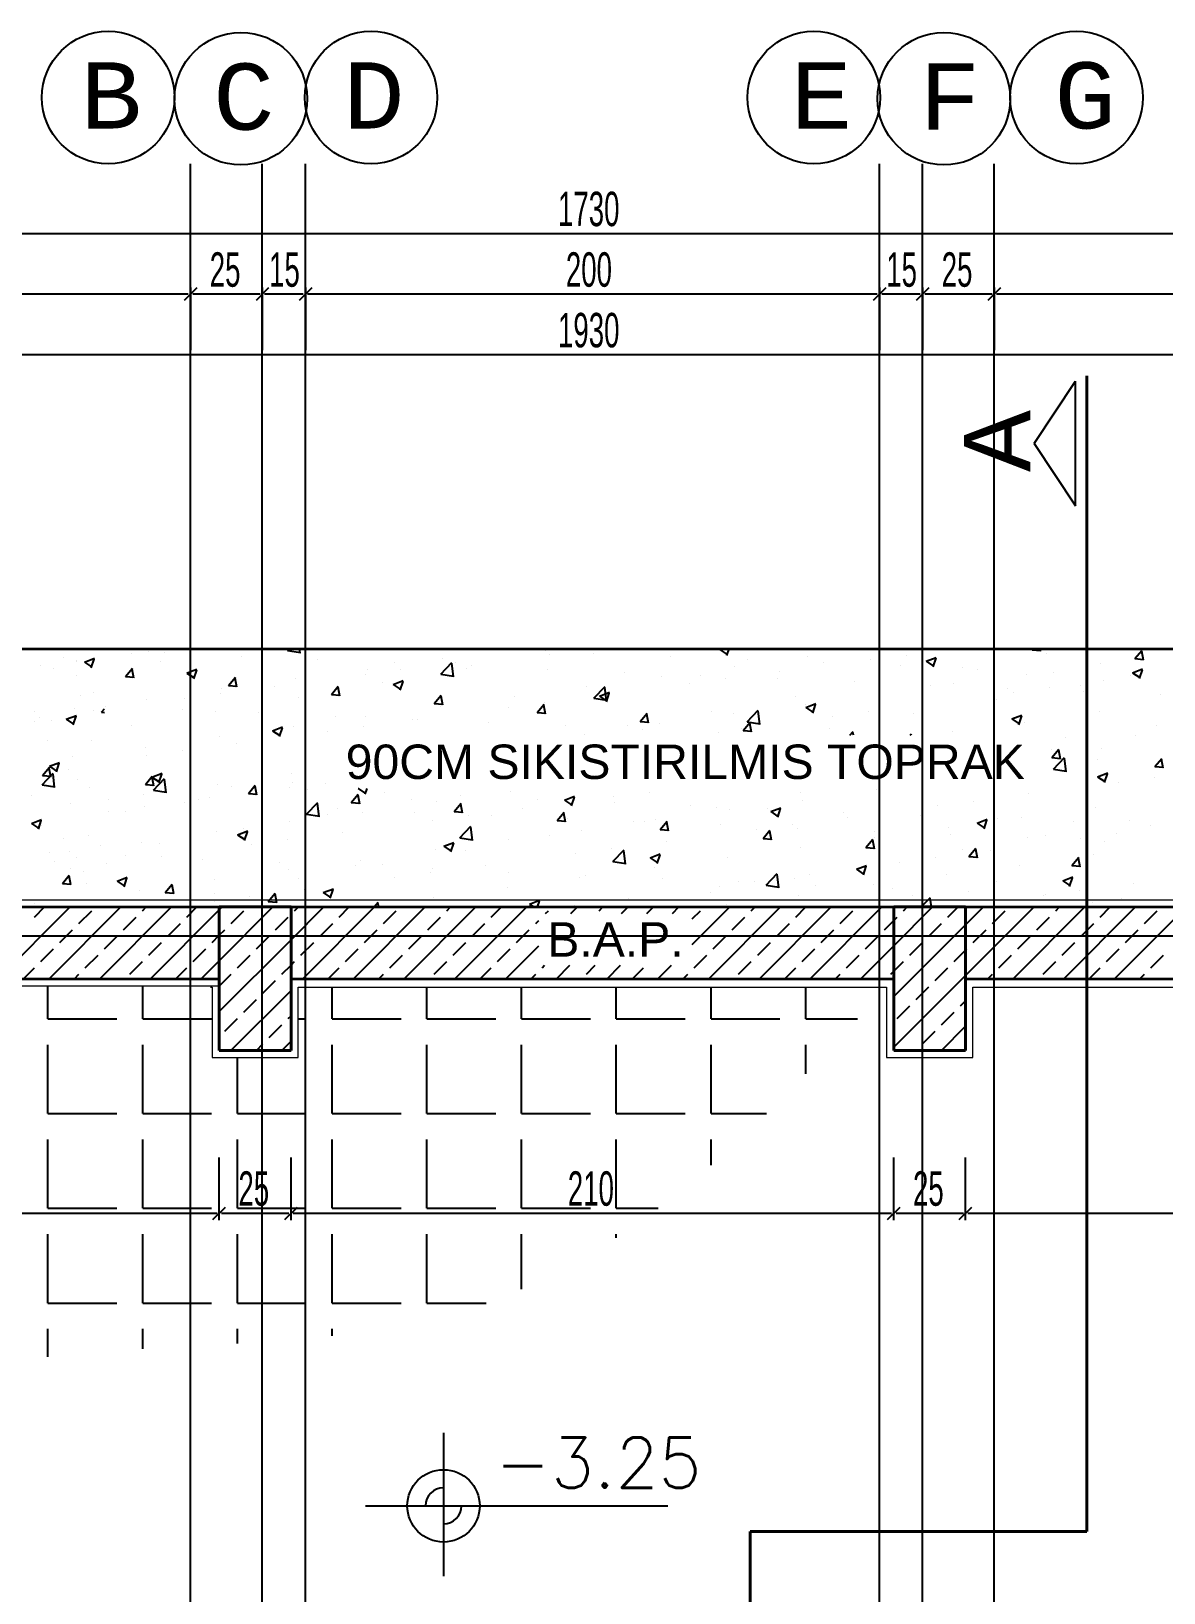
# Model space of a CAD drawing. Header units: inches. Extents: x -7543 to -822, y 102837 to 190349.
# Drawn here: x -836.268 to -836.2286, y 102837.2678 to 102837.3222 of the extents above; entities that cross this region are included whole.
import ezdxf
from ezdxf.enums import TextEntityAlignment as Align

# ---------------------------------------------------------------- set-up
doc = ezdxf.new("R2010")
doc.units = ezdxf.units.IN
doc.header["$MEASUREMENT"] = 0
doc.linetypes.add('DASHDOTX2', pattern=[2, 1, -0.5, 0, -0.5])
doc.linetypes.add('DASHED', pattern=[19.05, 12.7, -6.35])
doc.layers.get('Defpoints').update_dxf_attribs({"lineweight": 25})
for name, color, linetype, lineweight in [('AKS', 1, 'Continuous', 25), ('ICOL', 55, 'Continuous', 25), ('KESİT', 7, 'Continuous', 40), ('KOLON', 2, 'Continuous', 40), ('SIVA', 150, 'Continuous', 15), ('TARAMA', 8, 'Continuous', 25), ('YAZI', 7, 'Continuous', 25)]:
    doc.layers.add(name, color=color, linetype=linetype, lineweight=lineweight)
doc.layers.add('DUVAR', color=7, linetype='Continuous', lineweight=35, true_color=0xfc4642)
doc.styles.add('ISIM', font='monos.ttf', dxfattribs={"width": 1.1, "height": 200})
doc.styles.add('OLCU', font='tromand.shx', dxfattribs={"width": 0.6, "height": 12})
doc.styles.add('TURKCE', font='arial.ttf')
doc.styles.add('ÖLÇÜ', font='simplex.shx')

msp = doc.modelspace()

# ---------------------------------------------------------------- linework, layer by layer
at = {"layer": 'AKS', "linetype": 'DASHDOTX2', "ltscale": 10}
for p, q in [((-836.259239, 102837.318089), (-836.259239, 102837.318093)), ((-836.262494, 102837.180696), (-836.262494, 102837.317578)), ((-836.259994, 102837.180696), (-836.259994, 102837.317578)), ((-836.258494, 102837.180696), (-836.258494, 102837.317578)), ((-836.238494, 102837.180696), (-836.238494, 102837.317578)), ((-836.236994, 102837.180696), (-836.236994, 102837.317578)), ((-836.234494, 102837.180696), (-836.234494, 102837.317578)), ((-836.36717, 102837.290675), (-836.119115, 102837.290675))]:
    msp.add_line(p, q, dxfattribs=at)
at = {"layer": 'AKS'}
for p, q in [((-836.233106, 102837.30783), (-836.231665, 102837.310002)), ((-836.231665, 102837.305659), (-836.231665, 102837.310002)), ((-836.233106, 102837.30783), (-836.231665, 102837.305659))]:
    msp.add_line(p, q, dxfattribs=at)
at = {"layer": 'AKS', "color": 0}
for centre in [(-836.265361, 102837.319888), (-836.256207, 102837.319888), (-836.24078, 102837.319888), (-836.231626, 102837.319888), (-836.260739, 102837.319846), (-836.236248, 102837.319846)]:
    msp.add_circle(centre, 0.00231, dxfattribs=at)
at = {"layer": 'Defpoints'}
for p, q in [((-836.335994, 102837.291675), (-836.160994, 102837.291675)), ((-836.302494, 102837.289175), (-836.261494, 102837.289175)), ((-836.261494, 102837.289175), (-836.261494, 102837.286675)), ((-836.258994, 102837.286675), (-836.258994, 102837.289175)), ((-836.258994, 102837.289175), (-836.237994, 102837.289175)), ((-836.237994, 102837.289175), (-836.237994, 102837.286675)), ((-836.235494, 102837.286675), (-836.235494, 102837.289175)), ((-836.235494, 102837.289175), (-836.163494, 102837.289175)), ((-836.261494, 102837.286675), (-836.258994, 102837.286675)), ((-836.237994, 102837.286675), (-836.235494, 102837.286675))]:
    msp.add_line(p, q, dxfattribs=at)
at = {"layer": 'DUVAR'}
for p, q in [((-836.344994, 102837.300675), (-836.151994, 102837.300675)), ((-836.333494, 102837.291675), (-836.261494, 102837.291675)), ((-836.261794, 102837.291675), (-836.261494, 102837.291675)), ((-836.258994, 102837.291675), (-836.237994, 102837.291675)), ((-836.238294, 102837.291675), (-836.237994, 102837.291675)), ((-836.235494, 102837.291675), (-836.163494, 102837.291675)), ((-836.302494, 102837.289175), (-836.261494, 102837.289175)), ((-836.261794, 102837.289175), (-836.261494, 102837.289175)), ((-836.258994, 102837.289175), (-836.237994, 102837.289175)), ((-836.235494, 102837.289175), (-836.163494, 102837.289175))]:
    msp.add_line(p, q, dxfattribs=at)
at = {"layer": 'ICOL'}
for p, q in [((-836.162072, 102837.315141), (-836.334916, 102837.315141)), ((-836.262572, 102837.313029), (-836.334916, 102837.313029)), ((-836.262273, 102837.31325), (-836.262714, 102837.312808)), ((-836.262273, 102837.31325), (-836.262714, 102837.312808)), ((-836.262494, 102837.313263), (-836.262494, 102837.311079)), ((-836.262494, 102837.313263), (-836.262494, 102837.311079)), ((-836.260072, 102837.313029), (-836.262416, 102837.313029)), ((-836.259773, 102837.31325), (-836.260214, 102837.312808)), ((-836.259773, 102837.31325), (-836.260214, 102837.312808)), ((-836.259994, 102837.313263), (-836.259994, 102837.311079)), ((-836.259994, 102837.313263), (-836.259994, 102837.311079)), ((-836.258572, 102837.313029), (-836.259916, 102837.313029)), ((-836.258273, 102837.31325), (-836.258714, 102837.312808)), ((-836.258273, 102837.31325), (-836.258714, 102837.312808)), ((-836.258494, 102837.313263), (-836.258494, 102837.311079)), ((-836.258494, 102837.313263), (-836.258494, 102837.311079)), ((-836.238572, 102837.313029), (-836.258416, 102837.313029)), ((-836.238273, 102837.31325), (-836.238714, 102837.312808)), ((-836.238273, 102837.31325), (-836.238714, 102837.312808)), ((-836.238494, 102837.313263), (-836.238494, 102837.311079)), ((-836.238494, 102837.313263), (-836.238494, 102837.311079)), ((-836.237072, 102837.313029), (-836.238416, 102837.313029)), ((-836.236773, 102837.31325), (-836.237214, 102837.312808)), ((-836.236773, 102837.31325), (-836.237214, 102837.312808)), ((-836.236994, 102837.313263), (-836.236994, 102837.311079)), ((-836.236994, 102837.313263), (-836.236994, 102837.311079)), ((-836.234572, 102837.313029), (-836.236916, 102837.313029)), ((-836.234273, 102837.31325), (-836.234714, 102837.312808)), ((-836.234273, 102837.31325), (-836.234714, 102837.312808)), ((-836.234494, 102837.313263), (-836.234494, 102837.311079)), ((-836.234494, 102837.313263), (-836.234494, 102837.311079)), ((-836.162072, 102837.313029), (-836.234416, 102837.313029)), ((-836.152072, 102837.310917), (-836.344916, 102837.310917)), ((-836.261494, 102837.280764), (-836.261494, 102837.282948)), ((-836.261494, 102837.280764), (-836.261494, 102837.282948)), ((-836.258994, 102837.280764), (-836.258994, 102837.282948)), ((-836.258994, 102837.280764), (-836.258994, 102837.282948)), ((-836.237994, 102837.280764), (-836.237994, 102837.282948)), ((-836.237994, 102837.280764), (-836.237994, 102837.282948)), ((-836.235494, 102837.280764), (-836.235494, 102837.282948)), ((-836.235494, 102837.280764), (-836.235494, 102837.282948)), ((-836.302416, 102837.280998), (-836.261572, 102837.280998)), ((-836.261714, 102837.280777), (-836.261273, 102837.281218)), ((-836.261714, 102837.280777), (-836.261273, 102837.281218)), ((-836.261416, 102837.280998), (-836.259072, 102837.280998)), ((-836.259214, 102837.280777), (-836.258773, 102837.281218)), ((-836.259214, 102837.280777), (-836.258773, 102837.281218)), ((-836.258916, 102837.280998), (-836.238072, 102837.280998)), ((-836.238214, 102837.280777), (-836.237773, 102837.281218)), ((-836.238214, 102837.280777), (-836.237773, 102837.281218)), ((-836.237916, 102837.280998), (-836.235572, 102837.280998)), ((-836.235714, 102837.280777), (-836.235273, 102837.281218)), ((-836.235714, 102837.280777), (-836.235273, 102837.281218)), ((-836.235416, 102837.280998), (-836.163572, 102837.280998)), ((-836.253682, 102837.273349), (-836.253682, 102837.268347)), ((-836.256395, 102837.270802), (-836.245862, 102837.270802))]:
    msp.add_line(p, q, dxfattribs=at)
msp.add_circle((-836.253682, 102837.270802), 0.00126, dxfattribs=at)
for start, end in [(90, 180), (270, 0)]:
    msp.add_arc((-836.253682, 102837.270802), 0.00063, start, end, dxfattribs=at)
at = {"layer": 'KESİT', "linetype": 'DASHED'}
for p, q in [((-836.231267, 102837.269909), (-836.231267, 102837.310182)), ((-836.242993, 102837.173364), (-836.242993, 102837.269909)), ((-836.242993, 102837.269909), (-836.231267, 102837.269909))]:
    msp.add_line(p, q, dxfattribs=at)
at = {"layer": 'KOLON'}
for p, q in [((-836.258994, 102837.291675), (-836.261494, 102837.291675)), ((-836.261494, 102837.291675), (-836.261494, 102837.286675)), ((-836.258994, 102837.286675), (-836.258994, 102837.291675)), ((-836.235494, 102837.291675), (-836.237994, 102837.291675)), ((-836.237994, 102837.291675), (-836.237994, 102837.286675)), ((-836.235494, 102837.286675), (-836.235494, 102837.291675)), ((-836.261494, 102837.286675), (-836.258994, 102837.286675)), ((-836.237994, 102837.286675), (-836.235494, 102837.286675))]:
    msp.add_line(p, q, dxfattribs=at)
at = {"layer": 'SIVA'}
for p, q in [((-836.336244, 102837.291925), (-836.160744, 102837.291925)), ((-836.302244, 102837.288925), (-836.261494, 102837.288925)), ((-836.261794, 102837.288875), (-836.261744, 102837.288875)), ((-836.261794, 102837.288875), (-836.261744, 102837.288875)), ((-836.261744, 102837.288875), (-836.261744, 102837.286425)), ((-836.258744, 102837.286425), (-836.258744, 102837.288875)), ((-836.258744, 102837.288875), (-836.258694, 102837.288875)), ((-836.258744, 102837.288875), (-836.238244, 102837.288875)), ((-836.238244, 102837.288875), (-836.238244, 102837.286425)), ((-836.235244, 102837.286425), (-836.235244, 102837.288875)), ((-836.235244, 102837.288875), (-836.235194, 102837.288875)), ((-836.235244, 102837.288875), (-836.163794, 102837.288875)), ((-836.261744, 102837.286425), (-836.258744, 102837.286425)), ((-836.238244, 102837.286425), (-836.235244, 102837.286425))]:
    msp.add_line(p, q, dxfattribs=at)
at = {"layer": 'TARAMA'}
for p, q in [((-836.266069, 102837.300645), (-836.266069, 102837.300645)), ((-836.264561, 102837.300497), (-836.264561, 102837.300497)), ((-836.263953, 102837.300579), (-836.263953, 102837.300579)), ((-836.2634, 102837.300532), (-836.2634, 102837.300532)), ((-836.260731, 102837.30042), (-836.260731, 102837.30042)), ((-836.259114, 102837.300613), (-836.259055, 102837.300675)), ((-836.259114, 102837.300613), (-836.258669, 102837.300544)), ((-836.258675, 102837.30052), (-836.258693, 102837.300675)), ((-836.251108, 102837.30064), (-836.251108, 102837.30064)), ((-836.250112, 102837.3006), (-836.250112, 102837.3006)), ((-836.249974, 102837.300486), (-836.249974, 102837.300486)), ((-836.248439, 102837.300527), (-836.248439, 102837.300527)), ((-836.24577, 102837.300415), (-836.24577, 102837.300415)), ((-836.244049, 102837.300641), (-836.24396, 102837.300675)), ((-836.244049, 102837.300641), (-836.2438, 102837.300473)), ((-836.243806, 102837.300443), (-836.243728, 102837.300675)), ((-836.237569, 102837.300452), (-836.237569, 102837.300452)), ((-836.233179, 102837.300643), (-836.233152, 102837.300675)), ((-836.233179, 102837.300643), (-836.23288, 102837.300617)), ((-836.232885, 102837.300587), (-836.232901, 102837.300675)), ((-836.232685, 102837.300506), (-836.232685, 102837.300506)), ((-836.229592, 102837.30033), (-836.229351, 102837.300617)), ((-836.229299, 102837.300274), (-836.229357, 102837.300587)), ((-836.267706, 102837.300083), (-836.267706, 102837.300083)), ((-836.267267, 102837.299985), (-836.267267, 102837.299985)), ((-836.266916, 102837.300383), (-836.266916, 102837.300383)), ((-836.266479, 102837.300259), (-836.266479, 102837.300259)), ((-836.266454, 102837.300247), (-836.266454, 102837.300247)), ((-836.266194, 102837.300207), (-836.265844, 102837.300342)), ((-836.266194, 102837.300207), (-836.265946, 102837.30004)), ((-836.266015, 102837.30015), (-836.266015, 102837.30015)), ((-836.265951, 102837.30001), (-836.26585, 102837.300312)), ((-836.264762, 102837.299706), (-836.26452, 102837.299994)), ((-836.264468, 102837.29965), (-836.264526, 102837.299964)), ((-836.263547, 102837.300234), (-836.263547, 102837.300234)), ((-836.262621, 102837.299829), (-836.262494, 102837.299878)), ((-836.262494, 102837.299878), (-836.262271, 102837.299963)), ((-836.262378, 102837.299631), (-836.262277, 102837.299933)), ((-836.258062, 102837.300307), (-836.258062, 102837.300307)), ((-836.256325, 102837.299962), (-836.256325, 102837.299962)), ((-836.255392, 102837.300194), (-836.255392, 102837.300194)), ((-836.255163, 102837.299935), (-836.255163, 102837.299935)), ((-836.253778, 102837.299785), (-836.253388, 102837.300191)), ((-836.253728, 102837.300337), (-836.253728, 102837.300337)), ((-836.253339, 102837.299693), (-836.253394, 102837.300168)), ((-836.25327, 102837.300184), (-836.25327, 102837.300184)), ((-836.25289, 102837.299985), (-836.25289, 102837.299985)), ((-836.252723, 102837.300081), (-836.252723, 102837.300081)), ((-836.250054, 102837.299968), (-836.250054, 102837.299968)), ((-836.243532, 102837.300071), (-836.243532, 102837.300071)), ((-836.243101, 102837.300302), (-836.243101, 102837.300302)), ((-836.241979, 102837.299872), (-836.241979, 102837.299872)), ((-836.241006, 102837.300391), (-836.241006, 102837.300391)), ((-836.240432, 102837.300189), (-836.240432, 102837.300189)), ((-836.238821, 102837.300288), (-836.238821, 102837.300288)), ((-836.237763, 102837.300076), (-836.237763, 102837.300076)), ((-836.236863, 102837.30024), (-836.236513, 102837.300374)), ((-836.236863, 102837.30024), (-836.236615, 102837.300072)), ((-836.23662, 102837.300043), (-836.236519, 102837.300345)), ((-836.235601, 102837.300005), (-836.235601, 102837.300005)), ((-836.235094, 102837.299963), (-836.235094, 102837.299963)), ((-836.23078, 102837.300149), (-836.23078, 102837.300149)), ((-836.229678, 102837.29984), (-836.229328, 102837.299974)), ((-836.229592, 102837.30033), (-836.229293, 102837.300304)), ((-836.229434, 102837.299642), (-836.229333, 102837.299944)), ((-836.266463, 102837.299733), (-836.266463, 102837.299733)), ((-836.264762, 102837.299706), (-836.264463, 102837.29968)), ((-836.262621, 102837.299829), (-836.262494, 102837.299743)), ((-836.262494, 102837.299743), (-836.262373, 102837.299661)), ((-836.261175, 102837.299393), (-836.260934, 102837.29968)), ((-836.261175, 102837.299393), (-836.260876, 102837.299366)), ((-836.260882, 102837.299337), (-836.26094, 102837.29965)), ((-836.259573, 102837.299354), (-836.259573, 102837.299354)), ((-836.25885, 102837.299642), (-836.25885, 102837.299642)), ((-836.257589, 102837.299079), (-836.257348, 102837.299366)), ((-836.257296, 102837.299023), (-836.257353, 102837.299336)), ((-836.256415, 102837.29977), (-836.256415, 102837.29977)), ((-836.255806, 102837.299485), (-836.255806, 102837.299485)), ((-836.255436, 102837.299428), (-836.255086, 102837.299563)), ((-836.255436, 102837.299428), (-836.255187, 102837.299261)), ((-836.255193, 102837.299231), (-836.255091, 102837.299533)), ((-836.253778, 102837.299785), (-836.253333, 102837.299717)), ((-836.248696, 102837.299344), (-836.248696, 102837.299344)), ((-836.248442, 102837.298958), (-836.248052, 102837.299364)), ((-836.248003, 102837.298865), (-836.248058, 102837.29934)), ((-836.247385, 102837.299856), (-836.247385, 102837.299856)), ((-836.246099, 102837.299719), (-836.246099, 102837.299719)), ((-836.245124, 102837.299458), (-836.245124, 102837.299458)), ((-836.244716, 102837.299743), (-836.244716, 102837.299743)), ((-836.243873, 102837.299623), (-836.243873, 102837.299623)), ((-836.242047, 102837.29963), (-836.242047, 102837.29963)), ((-836.239378, 102837.299517), (-836.239378, 102837.299517)), ((-836.238517, 102837.299505), (-836.238517, 102837.299505)), ((-836.236709, 102837.299405), (-836.236709, 102837.299405)), ((-836.235903, 102837.299454), (-836.235903, 102837.299454)), ((-836.233377, 102837.299774), (-836.233377, 102837.299774)), ((-836.232425, 102837.299851), (-836.232425, 102837.299851)), ((-836.231487, 102837.299408), (-836.231487, 102837.299408)), ((-836.230688, 102837.299559), (-836.230688, 102837.299559)), ((-836.229756, 102837.299738), (-836.229756, 102837.299738)), ((-836.229678, 102837.29984), (-836.229429, 102837.299672)), ((-836.266319, 102837.29904), (-836.266319, 102837.29904)), ((-836.265882, 102837.299158), (-836.265882, 102837.299158)), ((-836.264014, 102837.298915), (-836.264014, 102837.298915)), ((-836.262718, 102837.29894), (-836.262718, 102837.29894)), ((-836.261467, 102837.299105), (-836.261467, 102837.299105)), ((-836.261417, 102837.29929), (-836.261417, 102837.29929)), ((-836.258722, 102837.298984), (-836.258722, 102837.298984)), ((-836.257589, 102837.299079), (-836.25729, 102837.299053)), ((-836.254003, 102837.298765), (-836.253762, 102837.299052)), ((-836.253709, 102837.298709), (-836.253767, 102837.299022)), ((-836.251221, 102837.299024), (-836.251221, 102837.299024)), ((-836.250176, 102837.298793), (-836.250176, 102837.298793)), ((-836.248442, 102837.298958), (-836.247997, 102837.298889)), ((-836.248282, 102837.299042), (-836.248282, 102837.299042)), ((-836.24825, 102837.299028), (-836.2479, 102837.299162)), ((-836.24825, 102837.299028), (-836.248001, 102837.29886)), ((-836.248007, 102837.29883), (-836.247905, 102837.299132)), ((-836.241433, 102837.299004), (-836.241433, 102837.299004)), ((-836.23847, 102837.299102), (-836.23847, 102837.299102)), ((-836.234403, 102837.298907), (-836.234403, 102837.298907)), ((-836.23404, 102837.299292), (-836.23404, 102837.299292)), ((-836.233833, 102837.299145), (-836.233833, 102837.299145)), ((-836.232582, 102837.29931), (-836.232582, 102837.29931)), ((-836.23137, 102837.299179), (-836.23137, 102837.299179)), ((-836.228701, 102837.299066), (-836.228701, 102837.299066)), ((-836.267934, 102837.298481), (-836.267934, 102837.298481)), ((-836.26777, 102837.298275), (-836.26777, 102837.298275)), ((-836.266822, 102837.298216), (-836.266472, 102837.29835)), ((-836.266579, 102837.298019), (-836.266478, 102837.298321)), ((-836.26654, 102837.298595), (-836.26654, 102837.298595)), ((-836.265876, 102837.298525), (-836.265876, 102837.298525)), ((-836.2656, 102837.29846), (-836.265494, 102837.298586)), ((-836.2656, 102837.29846), (-836.265494, 102837.29845)), ((-836.265449, 102837.298662), (-836.265449, 102837.298662)), ((-836.26278, 102837.29855), (-836.26278, 102837.29855)), ((-836.261638, 102837.298484), (-836.261638, 102837.298484)), ((-836.260111, 102837.298437), (-836.260111, 102837.298437)), ((-836.257441, 102837.298324), (-836.257441, 102837.298324)), ((-836.256385, 102837.298297), (-836.256385, 102837.298297)), ((-836.254003, 102837.298765), (-836.253704, 102837.298739)), ((-836.253789, 102837.298672), (-836.253789, 102837.298672)), ((-836.251427, 102837.298628), (-836.251427, 102837.298628)), ((-836.250416, 102837.298451), (-836.250175, 102837.298739)), ((-836.250416, 102837.298451), (-836.250117, 102837.298425)), ((-836.250123, 102837.298395), (-836.250181, 102837.298709)), ((-836.24683, 102837.298137), (-836.246589, 102837.298425)), ((-836.246537, 102837.298081), (-836.246594, 102837.298395)), ((-836.244348, 102837.298504), (-836.244348, 102837.298504)), ((-836.243592, 102837.298407), (-836.243592, 102837.298407)), ((-836.243105, 102837.29813), (-836.242716, 102837.298536)), ((-836.242666, 102837.298038), (-836.242722, 102837.298512)), ((-836.241067, 102837.298727), (-836.241067, 102837.298727)), ((-836.241064, 102837.298627), (-836.240714, 102837.298762)), ((-836.241064, 102837.298627), (-836.240816, 102837.29846)), ((-836.240821, 102837.29843), (-836.24072, 102837.298732)), ((-836.240136, 102837.298316), (-836.240136, 102837.298316)), ((-836.238885, 102837.29848), (-836.238885, 102837.29848)), ((-836.237319, 102837.298407), (-836.237319, 102837.298407)), ((-836.236991, 102837.29873), (-836.236991, 102837.29873)), ((-836.233879, 102837.298227), (-836.233529, 102837.298361)), ((-836.233636, 102837.298029), (-836.233534, 102837.298332)), ((-836.230841, 102837.298484), (-836.230841, 102837.298484)), ((-836.267922, 102837.298133), (-836.267922, 102837.298133)), ((-836.26733, 102837.298178), (-836.26733, 102837.298178)), ((-836.266822, 102837.298216), (-836.266574, 102837.298048)), ((-836.264554, 102837.297983), (-836.264554, 102837.297983)), ((-836.259637, 102837.297816), (-836.259287, 102837.29795)), ((-836.259637, 102837.297816), (-836.259388, 102837.297648)), ((-836.259394, 102837.297618), (-836.259292, 102837.29792)), ((-836.258911, 102837.297977), (-836.258911, 102837.297977)), ((-836.25773, 102837.297798), (-836.25773, 102837.297798)), ((-836.256479, 102837.297963), (-836.256479, 102837.297963)), ((-836.254772, 102837.298211), (-836.254772, 102837.298211)), ((-836.254585, 102837.298212), (-836.254585, 102837.298212)), ((-836.252103, 102837.298099), (-836.252103, 102837.298099)), ((-836.249434, 102837.297986), (-836.249434, 102837.297986)), ((-836.247264, 102837.298003), (-836.247264, 102837.298003)), ((-836.24683, 102837.298137), (-836.246531, 102837.298111)), ((-836.246765, 102837.297873), (-836.246765, 102837.297873)), ((-836.24616, 102837.298055), (-836.24616, 102837.298055)), ((-836.244096, 102837.29776), (-836.244096, 102837.29776)), ((-836.243294, 102837.2979), (-836.243294, 102837.2979)), ((-836.243244, 102837.297824), (-836.243003, 102837.298111)), ((-836.243244, 102837.297824), (-836.242945, 102837.297798)), ((-836.243105, 102837.29813), (-836.242661, 102837.298061)), ((-836.24295, 102837.297768), (-836.243008, 102837.298081)), ((-836.240234, 102837.297906), (-836.240234, 102837.297906)), ((-836.239525, 102837.297667), (-836.239416, 102837.297797)), ((-836.239403, 102837.297667), (-836.239422, 102837.297767)), ((-836.237419, 102837.297667), (-836.23738, 102837.297709)), ((-836.235964, 102837.297789), (-836.235964, 102837.297789)), ((-836.233879, 102837.298227), (-836.23363, 102837.298059)), ((-836.233438, 102837.298109), (-836.233438, 102837.298109)), ((-836.228846, 102837.298003), (-836.228846, 102837.298003)), ((-836.26747, 102837.297483), (-836.26747, 102837.297483)), ((-836.265943, 102837.297494), (-836.265943, 102837.297494)), ((-836.264075, 102837.29725), (-836.264075, 102837.29725)), ((-836.261478, 102837.297625), (-836.261478, 102837.297625)), ((-836.260888, 102837.297382), (-836.260888, 102837.297382)), ((-836.248757, 102837.29768), (-836.248757, 102837.29768)), ((-836.237383, 102837.297667), (-836.237386, 102837.297685)), ((-836.232493, 102837.297158), (-836.232493, 102837.297158)), ((-836.232485, 102837.296882), (-836.232244, 102837.29717)), ((-836.232003, 102837.297587), (-836.232003, 102837.297587)), ((-836.23075, 102837.297196), (-836.23075, 102837.297196)), ((-836.229577, 102837.297658), (-836.229577, 102837.297658)), ((-836.267411, 102837.296582), (-836.267061, 102837.296716)), ((-836.267168, 102837.296384), (-836.267066, 102837.296686)), ((-836.266601, 102837.29693), (-836.266601, 102837.29693)), ((-836.264034, 102837.296968), (-836.264034, 102837.296968)), ((-836.262782, 102837.297133), (-836.262782, 102837.297133)), ((-836.232485, 102837.296882), (-836.232186, 102837.296856)), ((-836.232433, 102837.296475), (-836.232043, 102837.296881)), ((-836.232191, 102837.296826), (-836.232249, 102837.29714)), ((-836.231994, 102837.296382), (-836.232049, 102837.296857)), ((-836.230902, 102837.29682), (-836.230902, 102837.29682)), ((-836.228899, 102837.296569), (-836.228657, 102837.296856)), ((-836.228605, 102837.296513), (-836.228663, 102837.296826)), ((-836.267668, 102837.295932), (-836.267279, 102837.296338)), ((-836.267654, 102837.296259), (-836.267413, 102837.296546)), ((-836.267654, 102837.296259), (-836.267355, 102837.296233)), ((-836.267361, 102837.296203), (-836.267418, 102837.296516)), ((-836.267411, 102837.296582), (-836.267162, 102837.296414)), ((-836.267314, 102837.296498), (-836.267314, 102837.296498)), ((-836.26723, 102837.29584), (-836.267285, 102837.296315)), ((-836.267191, 102837.296553), (-836.267191, 102837.296553)), ((-836.266752, 102837.296455), (-836.266752, 102837.296455)), ((-836.266422, 102837.296107), (-836.266422, 102837.296107)), ((-836.264068, 102837.295945), (-836.263827, 102837.296233)), ((-836.263838, 102837.296203), (-836.263488, 102837.296337)), ((-836.263838, 102837.296203), (-836.263589, 102837.296035)), ((-836.263774, 102837.295889), (-836.263832, 102837.296203)), ((-836.263787, 102837.295742), (-836.263398, 102837.296148)), ((-836.263595, 102837.296005), (-836.263493, 102837.296308)), ((-836.263348, 102837.29565), (-836.263404, 102837.296125)), ((-836.258972, 102837.296313), (-836.258972, 102837.296313)), ((-836.232433, 102837.296475), (-836.231988, 102837.296406)), ((-836.230894, 102837.296214), (-836.230544, 102837.296348)), ((-836.230894, 102837.296214), (-836.230645, 102837.296046)), ((-836.230651, 102837.296016), (-836.23055, 102837.296319)), ((-836.228909, 102837.296196), (-836.228909, 102837.296196)), ((-836.228899, 102837.296569), (-836.2286, 102837.296543)), ((-836.268037, 102837.295549), (-836.268037, 102837.295549)), ((-836.267668, 102837.295932), (-836.267224, 102837.295863)), ((-836.266003, 102837.295829), (-836.266003, 102837.295829)), ((-836.264136, 102837.295586), (-836.264136, 102837.295586)), ((-836.264068, 102837.295945), (-836.263769, 102837.295919)), ((-836.263787, 102837.295742), (-836.263343, 102837.295674)), ((-836.263753, 102837.295995), (-836.263753, 102837.295995)), ((-836.261539, 102837.295961), (-836.261539, 102837.295961)), ((-836.261084, 102837.295882), (-836.261084, 102837.295882)), ((-836.260481, 102837.295632), (-836.26024, 102837.295919)), ((-836.260481, 102837.295632), (-836.260183, 102837.295605)), ((-836.260188, 102837.295576), (-836.260246, 102837.295889)), ((-836.259046, 102837.295826), (-836.259046, 102837.295826)), ((-836.258928, 102837.296001), (-836.258928, 102837.296001)), ((-836.258415, 102837.295769), (-836.258415, 102837.295769)), ((-836.257794, 102837.295991), (-836.257794, 102837.295991)), ((-836.256895, 102837.295318), (-836.256654, 102837.295605)), ((-836.256602, 102837.295262), (-836.25666, 102837.295575)), ((-836.256652, 102837.295803), (-836.256646, 102837.295805)), ((-836.256652, 102837.295803), (-836.256404, 102837.295635)), ((-836.256409, 102837.295605), (-836.256342, 102837.295805)), ((-836.255746, 102837.295656), (-836.255746, 102837.295656)), ((-836.253077, 102837.295544), (-836.253077, 102837.295544)), ((-836.251343, 102837.295695), (-836.251343, 102837.295695)), ((-836.249467, 102837.295402), (-836.249117, 102837.295537)), ((-836.246503, 102837.295678), (-836.246503, 102837.295678)), ((-836.241241, 102837.295656), (-836.241241, 102837.295656)), ((-836.238592, 102837.295773), (-836.238592, 102837.295773)), ((-836.233319, 102837.295615), (-836.233319, 102837.295615)), ((-836.230161, 102837.296031), (-836.230161, 102837.296031)), ((-836.266661, 102837.295266), (-836.266661, 102837.295266)), ((-836.265368, 102837.295436), (-836.265368, 102837.295436)), ((-836.265349, 102837.294996), (-836.265349, 102837.294996)), ((-836.26476, 102837.295), (-836.26476, 102837.295)), ((-836.264097, 102837.295161), (-836.264097, 102837.295161)), ((-836.262699, 102837.295323), (-836.262699, 102837.295323)), ((-836.262204, 102837.29541), (-836.262204, 102837.29541)), ((-836.261844, 102837.295501), (-836.261844, 102837.295501)), ((-836.26003, 102837.29521), (-836.26003, 102837.29521)), ((-836.258451, 102837.294915), (-836.258062, 102837.295321)), ((-836.258012, 102837.294822), (-836.258067, 102837.295297)), ((-836.257361, 102837.295097), (-836.257361, 102837.295097)), ((-836.256895, 102837.295318), (-836.256596, 102837.295292)), ((-836.254814, 102837.295404), (-836.254814, 102837.295404)), ((-836.254692, 102837.294985), (-836.254692, 102837.294985)), ((-836.25391, 102837.295343), (-836.25391, 102837.295343)), ((-836.253309, 102837.295004), (-836.253068, 102837.295291)), ((-836.253309, 102837.295004), (-836.25301, 102837.294978)), ((-836.253015, 102837.294948), (-836.253073, 102837.295261)), ((-836.250913, 102837.295098), (-836.250913, 102837.295098)), ((-836.250408, 102837.295431), (-836.250408, 102837.295431)), ((-836.249723, 102837.29469), (-836.249482, 102837.294978)), ((-836.249467, 102837.295402), (-836.249218, 102837.295234)), ((-836.249223, 102837.295205), (-836.249122, 102837.295507)), ((-836.247755, 102837.295514), (-836.247755, 102837.295514)), ((-836.247739, 102837.295318), (-836.247739, 102837.295318)), ((-836.24507, 102837.295205), (-836.24507, 102837.295205)), ((-836.244157, 102837.295156), (-836.244157, 102837.295156)), ((-836.243714, 102837.295078), (-836.243714, 102837.295078)), ((-836.2424, 102837.295092), (-836.2424, 102837.295092)), ((-836.242281, 102837.295002), (-836.241931, 102837.295136)), ((-836.242281, 102837.295002), (-836.242032, 102837.294834)), ((-836.242038, 102837.294804), (-836.241936, 102837.295106)), ((-836.241189, 102837.295398), (-836.241189, 102837.295398)), ((-836.239731, 102837.29498), (-836.239731, 102837.29498)), ((-836.236464, 102837.295201), (-836.236464, 102837.295201)), ((-836.235212, 102837.295366), (-836.235212, 102837.295366)), ((-836.230963, 102837.295155), (-836.230963, 102837.295155)), ((-836.268039, 102837.29459), (-836.267689, 102837.294725)), ((-836.268039, 102837.29459), (-836.26779, 102837.294423)), ((-836.267796, 102837.294393), (-836.267694, 102837.294695)), ((-836.267676, 102837.294499), (-836.267676, 102837.294499)), ((-836.259033, 102837.294648), (-836.259033, 102837.294648)), ((-836.258451, 102837.294915), (-836.258006, 102837.294846)), ((-836.25773, 102837.294903), (-836.25773, 102837.294903)), ((-836.256507, 102837.294968), (-836.256507, 102837.294968)), ((-836.254058, 102837.294684), (-836.254058, 102837.294684)), ((-836.253115, 102837.294087), (-836.252725, 102837.294493)), ((-836.252806, 102837.294849), (-836.252806, 102837.294849)), ((-836.252676, 102837.293995), (-836.252731, 102837.294469)), ((-836.252023, 102837.294872), (-836.252023, 102837.294872)), ((-836.249723, 102837.29469), (-836.249424, 102837.294664)), ((-836.249429, 102837.294634), (-836.249487, 102837.294948)), ((-836.249354, 102837.294759), (-836.249354, 102837.294759)), ((-836.247073, 102837.294655), (-836.247073, 102837.294655)), ((-836.246684, 102837.294646), (-836.246684, 102837.294646)), ((-836.246281, 102837.294726), (-836.246281, 102837.294726)), ((-836.246136, 102837.294377), (-836.245895, 102837.294664)), ((-836.245843, 102837.29432), (-836.245901, 102837.294634)), ((-836.244015, 102837.294534), (-836.244015, 102837.294534)), ((-836.241515, 102837.294536), (-836.241515, 102837.294536)), ((-836.239622, 102837.294785), (-836.239622, 102837.294785)), ((-836.237062, 102837.294867), (-836.237062, 102837.294867)), ((-836.236085, 102837.29446), (-836.236085, 102837.29446)), ((-836.235095, 102837.294601), (-836.234745, 102837.294736)), ((-836.235095, 102837.294601), (-836.234847, 102837.294433)), ((-836.234852, 102837.294404), (-836.234751, 102837.294706)), ((-836.234393, 102837.294754), (-836.234393, 102837.294754)), ((-836.23356, 102837.294781), (-836.23356, 102837.294781)), ((-836.231724, 102837.294641), (-836.231724, 102837.294641)), ((-836.229784, 102837.294675), (-836.229784, 102837.294675)), ((-836.229055, 102837.294529), (-836.229055, 102837.294529)), ((-836.266931, 102837.294052), (-836.266931, 102837.294052)), ((-836.266064, 102837.294165), (-836.266064, 102837.294165)), ((-836.264197, 102837.293921), (-836.264197, 102837.293921)), ((-836.263562, 102837.293902), (-836.263562, 102837.293902)), ((-836.2616, 102837.294296), (-836.2616, 102837.294296)), ((-836.260853, 102837.29419), (-836.260503, 102837.294324)), ((-836.260853, 102837.29419), (-836.260605, 102837.294022)), ((-836.260646, 102837.294403), (-836.260646, 102837.294403)), ((-836.26061, 102837.293992), (-836.260509, 102837.294295)), ((-836.259109, 102837.294019), (-836.259109, 102837.294019)), ((-836.257216, 102837.294268), (-836.257216, 102837.294268)), ((-836.253668, 102837.293789), (-836.253318, 102837.293924)), ((-836.253425, 102837.293592), (-836.253323, 102837.293894)), ((-836.253115, 102837.294087), (-836.25267, 102837.294018)), ((-836.251404, 102837.294031), (-836.251404, 102837.294031)), ((-836.249989, 102837.294154), (-836.249989, 102837.294154)), ((-836.248878, 102837.294351), (-836.248878, 102837.294351)), ((-836.246136, 102837.294377), (-836.245837, 102837.29435)), ((-836.245925, 102837.293956), (-836.245925, 102837.293956)), ((-836.242767, 102837.294371), (-836.242767, 102837.294371)), ((-836.24255, 102837.294063), (-836.242309, 102837.29435)), ((-836.24255, 102837.294063), (-836.242251, 102837.294037)), ((-836.242257, 102837.294007), (-836.242314, 102837.29432)), ((-836.241346, 102837.294421), (-836.241346, 102837.294421)), ((-836.238964, 102837.293749), (-836.238723, 102837.294036)), ((-836.23867, 102837.293693), (-836.238728, 102837.294006)), ((-836.238677, 102837.294308), (-836.238677, 102837.294308)), ((-836.238652, 102837.294108), (-836.238652, 102837.294108)), ((-836.236008, 102837.294195), (-836.236008, 102837.294195)), ((-836.233339, 102837.294083), (-836.233339, 102837.294083)), ((-836.2327, 102837.294174), (-836.2327, 102837.294174)), ((-836.231476, 102837.294059), (-836.231476, 102837.294059)), ((-836.23067, 102837.29397), (-836.23067, 102837.29397)), ((-836.230225, 102837.294224), (-836.230225, 102837.294224)), ((-836.267417, 102837.293566), (-836.267417, 102837.293566)), ((-836.266722, 102837.293601), (-836.266722, 102837.293601)), ((-836.266478, 102837.293402), (-836.266478, 102837.293402)), ((-836.265619, 102837.29383), (-836.265619, 102837.29383)), ((-836.264748, 102837.293453), (-836.264748, 102837.293453)), ((-836.263519, 102837.293438), (-836.263519, 102837.293438)), ((-836.262079, 102837.29334), (-836.262079, 102837.29334)), ((-836.260361, 102837.293854), (-836.260361, 102837.293854)), ((-836.253971, 102837.293679), (-836.253971, 102837.293679)), ((-836.253668, 102837.293789), (-836.253419, 102837.293622)), ((-836.252905, 102837.293654), (-836.252905, 102837.293654)), ((-836.24907, 102837.293542), (-836.24907, 102837.293542)), ((-836.247819, 102837.293706), (-836.247819, 102837.293706)), ((-836.247779, 102837.29326), (-836.247389, 102837.293666)), ((-836.24734, 102837.293167), (-836.247395, 102837.293642)), ((-836.246482, 102837.293389), (-836.246132, 102837.293523)), ((-836.246482, 102837.293389), (-836.246233, 102837.293221)), ((-836.246239, 102837.293191), (-836.246138, 102837.293494)), ((-836.243775, 102837.293413), (-836.243775, 102837.293413)), ((-836.241249, 102837.293733), (-836.241249, 102837.293733)), ((-836.238964, 102837.293749), (-836.238665, 102837.293723)), ((-836.236528, 102837.293394), (-836.236528, 102837.293394)), ((-836.235615, 102837.293674), (-836.235615, 102837.293674)), ((-836.235377, 102837.293435), (-836.235136, 102837.293723)), ((-836.235377, 102837.293435), (-836.235079, 102837.293409)), ((-836.235084, 102837.293379), (-836.235142, 102837.293693)), ((-836.234634, 102837.293643), (-836.234634, 102837.293643)), ((-836.231791, 102837.293121), (-836.23155, 102837.293409)), ((-836.231498, 102837.293065), (-836.231555, 102837.293379)), ((-836.231024, 102837.293491), (-836.231024, 102837.293491)), ((-836.267234, 102837.293271), (-836.267234, 102837.293271)), ((-836.266664, 102837.293024), (-836.266664, 102837.293024)), ((-836.266225, 102837.292927), (-836.266225, 102837.292927)), ((-836.265413, 102837.293189), (-836.265413, 102837.293189)), ((-836.25941, 102837.293228), (-836.25941, 102837.293228)), ((-836.259093, 102837.292984), (-836.259093, 102837.292984)), ((-836.256741, 102837.293115), (-836.256741, 102837.293115)), ((-836.256568, 102837.293304), (-836.256568, 102837.293304)), ((-836.255821, 102837.293153), (-836.255821, 102837.293153)), ((-836.254122, 102837.292877), (-836.254122, 102837.292877)), ((-836.254072, 102837.293002), (-836.254072, 102837.293002)), ((-836.252228, 102837.293126), (-836.252228, 102837.293126)), ((-836.251403, 102837.292889), (-836.251403, 102837.292889)), ((-836.247779, 102837.29326), (-836.247334, 102837.293191)), ((-836.246342, 102837.293061), (-836.246342, 102837.293061)), ((-836.242442, 102837.292432), (-836.242053, 102837.292838)), ((-836.242004, 102837.292339), (-836.242059, 102837.292814)), ((-836.240937, 102837.292813), (-836.240937, 102837.292813)), ((-836.239296, 102837.292989), (-836.238946, 102837.293123)), ((-836.239296, 102837.292989), (-836.239048, 102837.292821)), ((-836.239053, 102837.292791), (-836.238952, 102837.293093)), ((-836.238531, 102837.293173), (-836.238531, 102837.293173)), ((-836.237779, 102837.293229), (-836.237779, 102837.293229)), ((-836.236146, 102837.292796), (-836.236146, 102837.292796)), ((-836.23362, 102837.293116), (-836.23362, 102837.293116)), ((-836.231791, 102837.293121), (-836.231492, 102837.293095)), ((-836.231501, 102837.293076), (-836.231501, 102837.293076)), ((-836.26696, 102837.292498), (-836.266719, 102837.292785)), ((-836.26696, 102837.292498), (-836.266661, 102837.292472)), ((-836.266667, 102837.292442), (-836.266725, 102837.292756)), ((-836.266125, 102837.2925), (-836.266125, 102837.2925)), ((-836.265054, 102837.292577), (-836.264704, 102837.292712)), ((-836.265054, 102837.292577), (-836.264806, 102837.292409)), ((-836.264811, 102837.29238), (-836.26471, 102837.292682)), ((-836.264257, 102837.292257), (-836.264257, 102837.292257)), ((-836.263374, 102837.292184), (-836.263133, 102837.292472)), ((-836.263081, 102837.292128), (-836.263138, 102837.292442)), ((-836.261661, 102837.292632), (-836.261661, 102837.292632)), ((-836.258736, 102837.292653), (-836.258736, 102837.292653)), ((-836.258531, 102837.292296), (-836.258531, 102837.292296)), ((-836.257869, 102837.292177), (-836.257519, 102837.292311)), ((-836.257626, 102837.291979), (-836.257524, 102837.292281)), ((-836.255373, 102837.292712), (-836.255373, 102837.292712)), ((-836.251465, 102837.292366), (-836.251465, 102837.292366)), ((-836.248939, 102837.292686), (-836.248939, 102837.292686)), ((-836.248733, 102837.292776), (-836.248733, 102837.292776)), ((-836.246064, 102837.292664), (-836.246064, 102837.292664)), ((-836.244083, 102837.292399), (-836.244083, 102837.292399)), ((-836.243395, 102837.292551), (-836.243395, 102837.292551)), ((-836.242831, 102837.292564), (-836.242831, 102837.292564)), ((-836.242442, 102837.292432), (-836.241998, 102837.292363)), ((-836.241447, 102837.292673), (-836.241447, 102837.292673)), ((-836.240726, 102837.292438), (-836.240726, 102837.292438)), ((-836.238713, 102837.292444), (-836.238713, 102837.292444)), ((-836.238057, 102837.292325), (-836.238057, 102837.292325)), ((-836.234417, 102837.292576), (-836.234417, 102837.292576)), ((-836.232111, 102837.292588), (-836.231761, 102837.292723)), ((-836.232111, 102837.292588), (-836.231862, 102837.29242)), ((-836.231868, 102837.292391), (-836.231766, 102837.292693)), ((-836.23154, 102837.292252), (-836.23154, 102837.292252)), ((-836.229646, 102837.292501), (-836.229646, 102837.292501)), ((-836.267937, 102837.291802), (-836.267937, 102837.291802)), ((-836.266783, 102837.291937), (-836.266783, 102837.291937)), ((-836.263374, 102837.292184), (-836.263075, 102837.292158)), ((-836.261676, 102837.291882), (-836.261676, 102837.291882)), ((-836.261652, 102837.292152), (-836.261652, 102837.292152)), ((-836.260425, 102837.292047), (-836.260425, 102837.292047)), ((-836.259788, 102837.291871), (-836.259547, 102837.292158)), ((-836.259788, 102837.291871), (-836.259489, 102837.291844)), ((-836.259494, 102837.291815), (-836.259552, 102837.292128)), ((-836.257869, 102837.292177), (-836.25762, 102837.292009)), ((-836.256102, 102837.291675), (-836.25596, 102837.291844)), ((-836.25594, 102837.291675), (-836.255966, 102837.291814)), ((-836.254032, 102837.292014), (-836.254032, 102837.292014)), ((-836.250683, 102837.291776), (-836.250333, 102837.291911)), ((-836.250683, 102837.291776), (-836.250533, 102837.291675)), ((-836.250408, 102837.291675), (-836.250339, 102837.291881)), ((-836.249134, 102837.291734), (-836.249134, 102837.291734)), ((-836.24724, 102837.291984), (-836.24724, 102837.291984)), ((-836.244363, 102837.292172), (-836.244363, 102837.292172)), ((-836.243836, 102837.291749), (-836.243836, 102837.291749)), ((-836.24131, 102837.292069), (-836.24131, 102837.292069)), ((-836.237333, 102837.292075), (-836.237333, 102837.292075)), ((-836.237039, 102837.291675), (-836.236994, 102837.291722)), ((-836.236994, 102837.291722), (-836.236717, 102837.29201)), ((-836.236686, 102837.291675), (-836.236723, 102837.291987)), ((-836.235388, 102837.292213), (-836.235388, 102837.292213)), ((-836.232792, 102837.292087), (-836.232792, 102837.292087)), ((-836.232719, 102837.2921), (-836.232719, 102837.2921)), ((-836.231084, 102837.291826), (-836.231084, 102837.291826)), ((-836.23005, 102837.291987), (-836.23005, 102837.291987)), ((-836.269193, 102837.289175), (-836.266693, 102837.291675)), ((-836.267927, 102837.291324), (-836.267577, 102837.291675)), ((-836.267425, 102837.289175), (-836.264925, 102837.291675)), ((-836.266381, 102837.291103), (-836.265939, 102837.291545)), ((-836.265657, 102837.289175), (-836.263157, 102837.291675)), ((-836.264834, 102837.290882), (-836.264392, 102837.291324)), ((-836.264171, 102837.291545), (-836.264041, 102837.291675)), ((-836.263889, 102837.289175), (-836.261494, 102837.291571)), ((-836.262624, 102837.291324), (-836.262273, 102837.291675)), ((-836.261494, 102837.291571), (-836.261389, 102837.291675)), ((-836.261494, 102837.289803), (-836.259622, 102837.291675)), ((-836.261077, 102837.291103), (-836.260635, 102837.291545)), ((-836.259531, 102837.290882), (-836.259089, 102837.291324)), ((-836.258994, 102837.290535), (-836.257854, 102837.291675)), ((-836.258868, 102837.291545), (-836.258738, 102837.291675)), ((-836.258586, 102837.289175), (-836.256086, 102837.291675)), ((-836.257321, 102837.291324), (-836.25697, 102837.291675)), ((-836.256818, 102837.289175), (-836.254318, 102837.291675)), ((-836.255774, 102837.291103), (-836.255332, 102837.291545)), ((-836.255051, 102837.289175), (-836.252551, 102837.291675)), ((-836.254227, 102837.290882), (-836.253785, 102837.291324)), ((-836.253564, 102837.291545), (-836.253435, 102837.291675)), ((-836.253283, 102837.289175), (-836.250783, 102837.291675)), ((-836.252018, 102837.291324), (-836.251667, 102837.291675)), ((-836.250471, 102837.291103), (-836.250366, 102837.291208)), ((-836.25013, 102837.291444), (-836.250029, 102837.291545)), ((-836.249246, 102837.291444), (-836.249015, 102837.291675)), ((-836.248261, 102837.291545), (-836.248131, 102837.291675)), ((-836.247478, 102837.291444), (-836.247247, 102837.291675)), ((-836.246594, 102837.291444), (-836.246363, 102837.291675)), ((-836.24571, 102837.291444), (-836.24548, 102837.291675)), ((-836.245014, 102837.290373), (-836.243712, 102837.291675)), ((-836.245014, 102837.291257), (-836.244726, 102837.291545)), ((-836.244444, 102837.289175), (-836.241944, 102837.291675)), ((-836.243621, 102837.290882), (-836.243179, 102837.291324)), ((-836.242958, 102837.291545), (-836.242828, 102837.291675)), ((-836.242676, 102837.289175), (-836.240176, 102837.291675)), ((-836.241411, 102837.291324), (-836.24106, 102837.291675)), ((-836.240909, 102837.289175), (-836.238409, 102837.291675)), ((-836.239864, 102837.291103), (-836.239422, 102837.291545)), ((-836.238317, 102837.290882), (-836.237994, 102837.291206)), ((-836.237994, 102837.290322), (-836.236641, 102837.291675)), ((-836.237994, 102837.291206), (-836.237875, 102837.291324)), ((-836.237654, 102837.291545), (-836.237525, 102837.291675)), ((-836.236108, 102837.291324), (-836.235757, 102837.291675)), ((-836.235494, 102837.291054), (-836.234873, 102837.291675)), ((-836.235494, 102837.289286), (-836.233105, 102837.291675)), ((-836.234561, 102837.291103), (-836.234119, 102837.291545)), ((-836.233837, 102837.289175), (-836.231337, 102837.291675)), ((-836.233014, 102837.290882), (-836.232572, 102837.291324)), ((-836.232351, 102837.291545), (-836.232221, 102837.291675)), ((-836.23207, 102837.289175), (-836.22957, 102837.291675)), ((-836.230804, 102837.291324), (-836.230454, 102837.291675)), ((-836.230302, 102837.289175), (-836.227802, 102837.291675)), ((-836.229258, 102837.291103), (-836.228816, 102837.291545)), ((-836.267044, 102837.29044), (-836.266602, 102837.290882)), ((-836.265497, 102837.290219), (-836.265055, 102837.290661)), ((-836.263287, 102837.290661), (-836.262845, 102837.291103)), ((-836.26174, 102837.29044), (-836.261494, 102837.290687)), ((-836.261494, 102837.290687), (-836.261298, 102837.290882)), ((-836.260193, 102837.290219), (-836.259752, 102837.290661)), ((-836.257984, 102837.290661), (-836.257542, 102837.291103)), ((-836.256437, 102837.29044), (-836.255995, 102837.290882)), ((-836.25489, 102837.290219), (-836.254448, 102837.290661)), ((-836.25268, 102837.290661), (-836.252239, 102837.291103)), ((-836.251134, 102837.29044), (-836.250692, 102837.290882)), ((-836.244284, 102837.290219), (-836.243842, 102837.290661)), ((-836.242074, 102837.290661), (-836.241632, 102837.291103)), ((-836.240527, 102837.29044), (-836.240085, 102837.290882)), ((-836.23898, 102837.290219), (-836.238538, 102837.290661)), ((-836.237994, 102837.288554), (-836.235494, 102837.291054)), ((-836.236771, 102837.290661), (-836.236329, 102837.291103)), ((-836.235224, 102837.29044), (-836.234782, 102837.290882)), ((-836.233677, 102837.290219), (-836.233235, 102837.290661)), ((-836.231467, 102837.290661), (-836.231025, 102837.291103)), ((-836.22992, 102837.29044), (-836.229479, 102837.290882)), ((-836.267706, 102837.289777), (-836.267265, 102837.290219)), ((-836.26395, 102837.289998), (-836.263508, 102837.29044)), ((-836.262403, 102837.289777), (-836.261961, 102837.290219)), ((-836.261494, 102837.288035), (-836.258994, 102837.290535)), ((-836.258647, 102837.289998), (-836.258205, 102837.29044)), ((-836.2571, 102837.289777), (-836.256658, 102837.290219)), ((-836.253343, 102837.289998), (-836.252901, 102837.29044)), ((-836.251797, 102837.289777), (-836.251355, 102837.290219)), ((-836.251515, 102837.289175), (-836.250366, 102837.290324)), ((-836.242737, 102837.289998), (-836.242295, 102837.29044)), ((-836.24119, 102837.289777), (-836.240748, 102837.290219)), ((-836.239141, 102837.289175), (-836.237994, 102837.290322)), ((-836.237433, 102837.289998), (-836.236992, 102837.29044)), ((-836.235887, 102837.289777), (-836.235494, 102837.29017)), ((-836.235494, 102837.29017), (-836.235445, 102837.290219)), ((-836.23213, 102837.289998), (-836.231688, 102837.29044)), ((-836.230583, 102837.289777), (-836.230141, 102837.290219)), ((-836.268309, 102837.289175), (-836.267927, 102837.289556)), ((-836.26616, 102837.289556), (-836.265718, 102837.289998)), ((-836.264613, 102837.289335), (-836.264171, 102837.289777)), ((-836.263006, 102837.289175), (-836.262624, 102837.289556)), ((-836.262122, 102837.289175), (-836.261494, 102837.289803)), ((-836.260856, 102837.289556), (-836.260414, 102837.289998)), ((-836.25931, 102837.289335), (-836.258994, 102837.289651)), ((-836.258994, 102837.289651), (-836.258868, 102837.289777)), ((-836.257702, 102837.289175), (-836.257321, 102837.289556)), ((-836.255553, 102837.289556), (-836.255111, 102837.289998)), ((-836.254006, 102837.289335), (-836.253564, 102837.289777)), ((-836.252399, 102837.289175), (-836.252018, 102837.289556)), ((-836.25025, 102837.289556), (-836.250162, 102837.289644)), ((-836.249747, 102837.289175), (-836.249278, 102837.289644)), ((-836.248703, 102837.289335), (-836.248394, 102837.289644)), ((-836.24798, 102837.289175), (-836.24751, 102837.289644)), ((-836.247096, 102837.289175), (-836.246714, 102837.289556)), ((-836.246212, 102837.289175), (-836.245743, 102837.289644)), ((-836.244946, 102837.289556), (-836.244505, 102837.289998)), ((-836.2434, 102837.289335), (-836.242958, 102837.289777)), ((-836.241792, 102837.289175), (-836.241411, 102837.289556)), ((-836.239643, 102837.289556), (-836.239201, 102837.289998)), ((-836.237994, 102837.289438), (-836.237654, 102837.289777)), ((-836.23655, 102837.289114), (-836.236108, 102837.289556)), ((-836.23434, 102837.289556), (-836.233898, 102837.289998)), ((-836.232793, 102837.289335), (-836.232351, 102837.289777)), ((-836.231186, 102837.289175), (-836.230804, 102837.289556)), ((-836.229037, 102837.289556), (-836.228595, 102837.289998)), ((-836.266541, 102837.289175), (-836.266381, 102837.289335)), ((-836.261494, 102837.288919), (-836.261077, 102837.289335)), ((-836.259972, 102837.288672), (-836.259531, 102837.289114)), ((-836.255935, 102837.289175), (-836.255774, 102837.289335)), ((-836.250631, 102837.289175), (-836.250471, 102837.289335)), ((-836.245328, 102837.289175), (-836.245167, 102837.289335)), ((-836.240025, 102837.289175), (-836.239864, 102837.289335)), ((-836.238096, 102837.289335), (-836.237994, 102837.289438)), ((-836.237994, 102837.286786), (-836.235494, 102837.289286)), ((-836.234721, 102837.289175), (-836.234561, 102837.289335)), ((-836.229418, 102837.289175), (-836.229258, 102837.289335)), ((-836.267461, 102837.287772), (-836.267461, 102837.288925)), ((-836.264161, 102837.287772), (-836.264161, 102837.288925)), ((-836.261086, 102837.286675), (-836.258994, 102837.288767)), ((-836.260635, 102837.288009), (-836.260193, 102837.288451)), ((-836.257561, 102837.287772), (-836.257561, 102837.288875)), ((-836.254261, 102837.287772), (-836.254261, 102837.288875)), ((-836.250961, 102837.287772), (-836.250961, 102837.288875)), ((-836.247661, 102837.287772), (-836.247661, 102837.288875)), ((-836.244361, 102837.287772), (-836.244361, 102837.288875)), ((-836.241061, 102837.287772), (-836.241061, 102837.288875)), ((-836.237212, 102837.288451), (-836.236771, 102837.288893)), ((-836.237875, 102837.287788), (-836.237433, 102837.28823)), ((-836.236329, 102837.287567), (-836.235887, 102837.288009)), ((-836.235666, 102837.28823), (-836.235494, 102837.288402)), ((-836.267461, 102837.287772), (-836.265061, 102837.287772)), ((-836.264161, 102837.287772), (-836.261761, 102837.287772)), ((-836.261298, 102837.287347), (-836.260856, 102837.287788)), ((-836.259752, 102837.287126), (-836.25931, 102837.287567)), ((-836.259089, 102837.287788), (-836.258994, 102837.287883)), ((-836.258744, 102837.287772), (-836.258461, 102837.287772)), ((-836.257561, 102837.287772), (-836.255161, 102837.287772)), ((-836.254261, 102837.287772), (-836.251861, 102837.287772)), ((-836.250961, 102837.287772), (-836.248561, 102837.287772)), ((-836.247661, 102837.287772), (-836.245261, 102837.287772)), ((-836.244361, 102837.287772), (-836.241961, 102837.287772)), ((-836.241061, 102837.287772), (-836.239259, 102837.287772)), ((-836.236337, 102837.286675), (-836.235494, 102837.287519)), ((-836.267461, 102837.284472), (-836.267461, 102837.286872)), ((-836.264161, 102837.284472), (-836.264161, 102837.286872)), ((-836.260202, 102837.286675), (-836.259972, 102837.286905)), ((-836.259318, 102837.286675), (-836.258994, 102837.287)), ((-836.257561, 102837.284472), (-836.257561, 102837.286872)), ((-836.254261, 102837.284472), (-836.254261, 102837.286872)), ((-836.250961, 102837.284472), (-836.250961, 102837.286872)), ((-836.247661, 102837.284472), (-836.247661, 102837.286872)), ((-836.244361, 102837.284472), (-836.244361, 102837.286872)), ((-836.241061, 102837.285858), (-836.241061, 102837.286872)), ((-836.236992, 102837.286905), (-836.23655, 102837.287347)), ((-836.260861, 102837.284472), (-836.260861, 102837.286425)), ((-836.237221, 102837.286675), (-836.237212, 102837.286684)), ((-836.267461, 102837.284472), (-836.265061, 102837.284472)), ((-836.264161, 102837.284472), (-836.261761, 102837.284472)), ((-836.260861, 102837.284472), (-836.258461, 102837.284472)), ((-836.257561, 102837.284472), (-836.255161, 102837.284472)), ((-836.254261, 102837.284472), (-836.251861, 102837.284472)), ((-836.250961, 102837.284472), (-836.248561, 102837.284472)), ((-836.247661, 102837.284472), (-836.245261, 102837.284472)), ((-836.244361, 102837.284472), (-836.242432, 102837.284472)), ((-836.267461, 102837.281172), (-836.267461, 102837.283572)), ((-836.264161, 102837.281172), (-836.264161, 102837.283572)), ((-836.260861, 102837.281172), (-836.260861, 102837.283572)), ((-836.257561, 102837.281172), (-836.257561, 102837.283572)), ((-836.254261, 102837.281172), (-836.254261, 102837.283572)), ((-836.250961, 102837.281172), (-836.250961, 102837.283572)), ((-836.247661, 102837.281172), (-836.247661, 102837.283572)), ((-836.244361, 102837.28268), (-836.244361, 102837.283572)), ((-836.267461, 102837.281172), (-836.265061, 102837.281172)), ((-836.264161, 102837.281172), (-836.261761, 102837.281172)), ((-836.260861, 102837.281172), (-836.258461, 102837.281172)), ((-836.257561, 102837.281172), (-836.255161, 102837.281172)), ((-836.254261, 102837.281172), (-836.251861, 102837.281172)), ((-836.250961, 102837.281172), (-836.248561, 102837.281172)), ((-836.247661, 102837.281172), (-836.246209, 102837.281172)), ((-836.267461, 102837.277872), (-836.267461, 102837.280272)), ((-836.264161, 102837.277872), (-836.264161, 102837.280272)), ((-836.260861, 102837.277872), (-836.260861, 102837.280272)), ((-836.257561, 102837.277872), (-836.257561, 102837.280272)), ((-836.254261, 102837.277872), (-836.254261, 102837.280272)), ((-836.250961, 102837.278356), (-836.250961, 102837.280272)), ((-836.247661, 102837.280148), (-836.247661, 102837.280272)), ((-836.267461, 102837.277872), (-836.265061, 102837.277872)), ((-836.264161, 102837.277872), (-836.261761, 102837.277872)), ((-836.260861, 102837.277872), (-836.258461, 102837.277872)), ((-836.257561, 102837.277872), (-836.255161, 102837.277872)), ((-836.254261, 102837.277872), (-836.252195, 102837.277872)), ((-836.267461, 102837.275994), (-836.267461, 102837.276972)), ((-836.264161, 102837.276275), (-836.264161, 102837.276972)), ((-836.260861, 102837.276462), (-836.260861, 102837.276972)), ((-836.257561, 102837.276731), (-836.257561, 102837.276972))]:
    msp.add_line(p, q, dxfattribs=at)

# ---------------------------------------------------------------- texts
at = {"layer": 'AKS', "style": 'ISIM', "width": 1.1}
for s, p in [('B', (-836.266338, 102837.318807)), ('C', (-836.261716, 102837.318765)), ('D', (-836.257184, 102837.318807)), ('E', (-836.241593, 102837.318807)), ('G', (-836.232408, 102837.318807)), ('F', (-836.237122, 102837.318765))]:
    msp.add_text(s, height=0.00231, dxfattribs=at).set_placement(p)
msp.add_text('A', height=0.00231, rotation=90, dxfattribs=at).set_placement((-836.233239, 102837.30684))
at = {"layer": 'ICOL', "style": 'OLCU', "width": 0.6}
for s, p in [('1730', (-836.249694, 102837.315405)), ('25', (-836.261826, 102837.313293)), ('15', (-836.259758, 102837.313293)), ('200', (-836.249419, 102837.313293)), ('15', (-836.238258, 102837.313293)), ('25', (-836.236326, 102837.313293)), ('1930', (-836.249694, 102837.311181)), ('25', (-836.260826, 102837.281262)), ('210', (-836.249351, 102837.281262)), ('25', (-836.237326, 102837.281262))]:
    msp.add_text(s, height=0.0012, dxfattribs=at).set_placement(p)
at = {"layer": 'ICOL', "style": 'ÖLÇÜ'}
msp.add_attdef('-3.25', text='%%p0.00', height=0.00175, dxfattribs=at).set_placement((-836.248291, 102837.271434), align=Align.CENTER)
at = {"layer": 'YAZI', "style": 'TURKCE'}
for s, p in [('90CM SIKISTIRILMIS TOPRAK', (-836.257088, 102837.296136)), ('B.A.P.', (-836.250066, 102837.289944))]:
    msp.add_text(s, height=0.0012, dxfattribs=at).set_placement(p)

doc.saveas('drawing.dxf')
